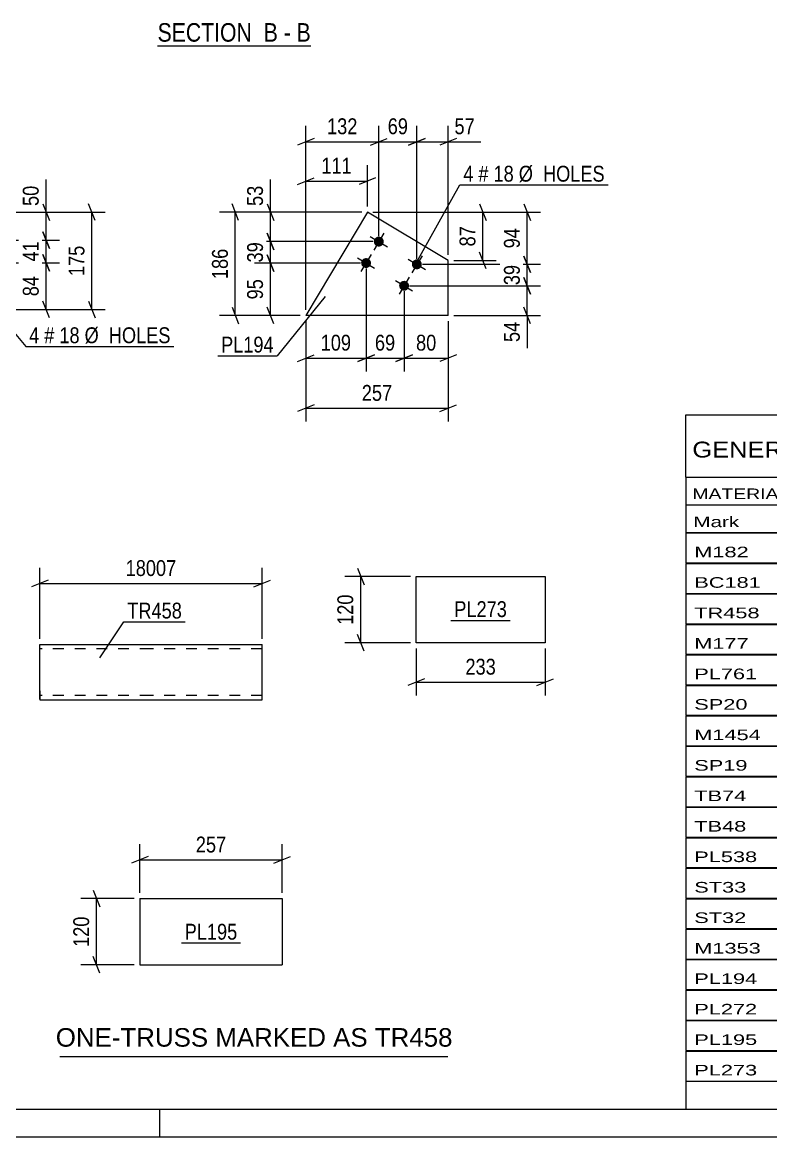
# Model space of a CAD drawing. Header units: millimetres. Extents: x 0 to 841, y 0 to 594.
# Drawn here: x 396.2 to 531.3, y 0 to 201.1 of the extents above; entities that cross this region are included whole.
import ezdxf

# ---------------------------------------------------------------- set-up
doc = ezdxf.new("R2010")
doc.units = ezdxf.units.MM
doc.linetypes.add('DXK_LINE_DOT2', pattern=[3.9198, 1.9599, -1.9599])
doc.styles.add('Arial', font='arial.ttf', dxfattribs={"height": 0.2})
doc.styles.add('Arial Narrow', font='ARIALN.TTF', dxfattribs={"height": 0.2})

# ---------------------------------------------------------------- blocks, each defined once
blk = doc.blocks.new('Unknown-318892383-1113')
at = {"color": 5, "linetype": 'Continuous'}
for p, q in [((5, 5), (836, 5)), ((421, 0), (421, 5)), ((0, 0), (841, 0))]:
    blk.add_line(p, q, dxfattribs=at)
blk = doc.blocks.new('Unknown-318892383-17 - 3679')
at = {"color": 6, "linetype": 'Continuous'}
blk.add_line((420.62, 196.85), (448.27, 196.85), dxfattribs=at)
at = {"color": 0, "linetype": 'Continuous'}
for points in [[(438.73, 197.6), (438.73, 201.1), (420.62, 201.1), (420.62, 197.6)], [(442.34, 197.6), (442.34, 201.1), (439.78, 201.1), (439.78, 197.6)], [(444.66, 197.6), (444.66, 201.1), (443.39, 201.1), (443.39, 197.6)], [(448.27, 197.6), (448.27, 201.1), (445.71, 201.1), (445.71, 197.6)]]:
    blk.add_wipeout(points, dxfattribs=at)
at = {"color": 7, "linetype": 'Continuous', "style": 'Arial Narrow'}
for s, p in [('SECTION ', (420.62, 197.6)), ('B', (439.78, 197.6)), ('B', (445.71, 197.6)), ('-', (443.39, 197.6))]:
    blk.add_text(s, height=3.34, dxfattribs=at).set_placement(p)
blk = doc.blocks.new('Part-318892383-2110 - 2094')
at = {"color": 2, "linetype": 'Continuous'}
for p, q in [((399.37, 80.43), (399.37, 88.83)), ((399.37, 88.83), (419.37, 88.83)), ((419.47, 88.83), (439.47, 88.83)), ((439.47, 78.83), (439.47, 88.83)), ((399.37, 80.43), (399.37, 78.83)), ((399.37, 78.83), (419.37, 78.83)), ((419.47, 78.83), (439.47, 78.83))]:
    blk.add_line(p, q, dxfattribs=at)
at = {"color": 7, "linetype": 'DXK_LINE_DOT2'}
for p, q in [((419.37, 88.03), (399.37, 88.03)), ((439.47, 88.03), (419.47, 88.03)), ((399.37, 78.95), (399.37, 80.43)), ((399.37, 79.63), (399.37, 79.69)), ((419.37, 79.63), (399.37, 79.63)), ((439.47, 79.63), (419.47, 79.63)), ((439.47, 79.63), (439.47, 79.69))]:
    blk.add_line(p, q, dxfattribs=at)
blk = doc.blocks.new('Part-318892383-9263 - 9262')
at = {"color": 2, "linetype": 'Continuous'}
for p, q in [((417.4, 43), (417.4, 31)), ((417.4, 43), (443.12, 43)), ((443.12, 43), (443.12, 31)), ((417.4, 31), (443.12, 31))]:
    blk.add_line(p, q, dxfattribs=at)
blk = doc.blocks.new('Part-318892383-9301 - 9300')
at = {"color": 2, "linetype": 'Continuous'}
for p, q in [((467.28, 89.1), (467.28, 101.1)), ((467.28, 101.1), (490.59, 101.1)), ((490.59, 101.1), (490.59, 89.1)), ((490.59, 89.1), (467.28, 89.1))]:
    blk.add_line(p, q, dxfattribs=at)
blk = doc.blocks.new('Part-318892383-9339 - 9338')
at = {"color": 2, "linetype": 'Continuous'}
for p, q in [((458.48, 166.83), (447.36, 148.18)), ((473.08, 158.12), (458.48, 166.83)), ((473.08, 148.18), (473.08, 158.12)), ((473.08, 148.18), (447.36, 148.18))]:
    blk.add_line(p, q, dxfattribs=at)
blk = doc.blocks.new('Bolt-318892383-9340 - 9338')
at = {"linetype": 'Continuous'}
for points in [[(461.33, 161.06, -1), (459.78, 161.98, -1)], [(459.02, 157.19, -1), (457.48, 158.11, -1)], [(468.2, 156.96, -1), (466.65, 157.88, -1)], [(465.89, 153.09, -1), (464.35, 154.02, -1)]]:
    blk.add_hatch(color=1, dxfattribs=at).paths.add_polyline_path(points)
at = {"color": 1, "linetype": 'Continuous'}
for p, q in [((461.48, 163.06), (459.63, 159.97)), ((459.01, 162.44), (462.1, 160.6)), ((459.17, 159.2), (457.33, 156.11)), ((468.35, 158.96), (466.5, 155.87)), ((456.7, 158.58), (459.79, 156.73)), ((465.88, 158.34), (468.97, 156.5)), ((466.04, 155.1), (464.2, 152.01)), ((463.57, 154.48), (466.66, 152.63))]:
    blk.add_line(p, q, dxfattribs=at)
blk = doc.blocks.new('StraightDimension-318892383-2116 - 2094')
at = {"color": 7, "linetype": 'Continuous'}
for p, q in [((399.37, 89.83), (399.37, 102.68)), ((439.47, 89.83), (439.47, 102.68)), ((400.87, 100.43), (397.87, 99.23)), ((399.37, 99.83), (439.47, 99.83)), ((437.97, 99.23), (440.97, 100.43))]:
    blk.add_line(p, q, dxfattribs=at)
at = {"color": 0}
blk.add_wipeout([(424.59, 100.58), (424.59, 104.78), (414.25, 104.78), (414.25, 100.58)], dxfattribs=at)
at = {"color": 3, "style": 'Arial Narrow'}
blk.add_text('18007', height=2.863, dxfattribs=at).set_placement((414.85, 101.18))
blk = doc.blocks.new('StraightDimension-318892383-9265 - 9262')
at = {"color": 7, "linetype": 'Continuous'}
for p, q in [((409.01, 44.5), (410.21, 41.5)), ((416.4, 43), (406.76, 43)), ((409.61, 31), (409.61, 43)), ((410.21, 29.5), (409.01, 32.5)), ((416.4, 31), (406.76, 31))]:
    blk.add_line(p, q, dxfattribs=at)
at = {"color": 0}
blk.add_wipeout([(408.86, 40.34), (404.66, 40.34), (404.66, 33.65), (408.86, 33.65)], dxfattribs=at)
at = {"color": 3, "style": 'Arial Narrow'}
blk.add_text('120', height=2.863, rotation=90.0002, dxfattribs=at).set_placement((408.26, 34.25))
blk = doc.blocks.new('StraightDimension-318892383-9269 - 9262')
at = {"color": 7, "linetype": 'Continuous'}
for p, q in [((417.4, 44), (417.4, 52.79)), ((443.12, 44), (443.12, 52.79)), ((418.9, 50.54), (415.9, 49.34)), ((441.62, 49.34), (444.62, 50.54)), ((417.4, 49.94), (443.12, 49.94))]:
    blk.add_line(p, q, dxfattribs=at)
at = {"color": 0}
blk.add_wipeout([(433.6, 50.69), (433.6, 54.89), (426.92, 54.89), (426.92, 50.69)], dxfattribs=at)
at = {"color": 3, "style": 'Arial Narrow'}
blk.add_text('257', height=2.863, dxfattribs=at).set_placement((427.52, 51.29))
blk = doc.blocks.new('StraightDimension-318892383-9303 - 9300')
at = {"color": 7, "linetype": 'Continuous'}
for p, q in [((456.68, 102.6), (457.88, 99.6)), ((466.28, 101.1), (454.43, 101.1)), ((457.28, 89.1), (457.28, 101.1)), ((457.88, 87.6), (456.68, 90.6)), ((466.28, 89.1), (454.43, 89.1))]:
    blk.add_line(p, q, dxfattribs=at)
at = {"color": 0}
blk.add_wipeout([(456.53, 98.44), (452.33, 98.44), (452.33, 91.76), (456.53, 91.76)], dxfattribs=at)
at = {"color": 3, "style": 'Arial Narrow'}
blk.add_text('120', height=2.863, rotation=90.0002, dxfattribs=at).set_placement((455.93, 92.36))
blk = doc.blocks.new('StraightDimension-318892383-9307 - 9300')
at = {"color": 7, "linetype": 'Continuous'}
for p, q in [((467.28, 88.1), (467.28, 79.63)), ((490.59, 88.1), (490.59, 79.63)), ((468.78, 82.63), (465.78, 81.43)), ((489.09, 81.43), (492.09, 82.63)), ((467.28, 82.03), (490.59, 82.03))]:
    blk.add_line(p, q, dxfattribs=at)
at = {"color": 0}
blk.add_wipeout([(482.28, 82.78), (482.28, 86.98), (475.59, 86.98), (475.59, 82.78)], dxfattribs=at)
at = {"color": 3, "style": 'Arial Narrow'}
blk.add_text('233', height=2.863, dxfattribs=at).set_placement((476.19, 83.38))
blk = doc.blocks.new('StraightDimension-318892383-15330 - 9338')
at = {"color": 7, "linetype": 'Continuous'}
for p, q in [((458.25, 156.65), (458.25, 138.1)), ((447.36, 147.18), (447.36, 138.1)), ((445.86, 139.9), (448.86, 141.1)), ((459.75, 141.1), (456.75, 139.9)), ((447.36, 140.5), (458.25, 140.5))]:
    blk.add_line(p, q, dxfattribs=at)
at = {"color": 0}
blk.add_wipeout([(456.15, 141.25), (456.15, 145.45), (449.46, 145.45), (449.46, 141.25)], dxfattribs=at)
at = {"color": 3, "style": 'Arial Narrow'}
blk.add_text('109', height=2.863, dxfattribs=at).set_placement((450.06, 141.85))
blk = doc.blocks.new('StraightDimension-318892383-15329 - 9338')
at = {"color": 7, "linetype": 'Continuous'}
for p, q in [((458.25, 156.65), (458.25, 138.1)), ((465.12, 152.55), (465.12, 138.1)), ((456.75, 139.9), (459.75, 141.1)), ((466.62, 141.1), (463.62, 139.9)), ((458.25, 140.5), (465.12, 140.5))]:
    blk.add_line(p, q, dxfattribs=at)
at = {"color": 0}
blk.add_wipeout([(464.11, 141.25), (464.11, 145.45), (459.25, 145.45), (459.25, 141.25)], dxfattribs=at)
at = {"color": 3, "style": 'Arial Narrow'}
blk.add_text('69', height=2.863, dxfattribs=at).set_placement((459.85, 141.85))
blk = doc.blocks.new('StraightDimension-318892383-9348 - 9338')
at = {"color": 7, "linetype": 'Continuous'}
for p, q in [((447.36, 147.18), (447.36, 129.04)), ((473.08, 147.18), (473.08, 129.04)), ((448.86, 132.04), (445.86, 130.84)), ((447.36, 131.44), (473.08, 131.44)), ((471.58, 130.84), (474.58, 132.04))]:
    blk.add_line(p, q, dxfattribs=at)
at = {"color": 0}
blk.add_wipeout([(463.56, 132.19), (463.56, 136.39), (456.88, 136.39), (456.88, 132.19)], dxfattribs=at)
at = {"color": 3, "style": 'Arial Narrow'}
blk.add_text('257', height=2.863, dxfattribs=at).set_placement((457.48, 132.79))
blk = doc.blocks.new('StraightDimension-318892383-9358 - 9338')
at = {"color": 7, "linetype": 'Continuous'}
for p, q in [((435.25, 165.33), (434.05, 168.33)), ((457.48, 166.83), (431.8, 166.83)), ((434.65, 148.18), (434.65, 166.83)), ((434.05, 149.68), (435.25, 146.68)), ((446.36, 148.18), (431.8, 148.18))]:
    blk.add_line(p, q, dxfattribs=at)
at = {"color": 0}
blk.add_wipeout([(433.9, 160.85), (429.7, 160.85), (429.7, 154.16), (433.9, 154.16)], dxfattribs=at)
at = {"color": 3, "style": 'Arial Narrow'}
blk.add_text('186', height=2.863, rotation=90.0002, dxfattribs=at).set_placement((433.3, 154.76))
blk = doc.blocks.new('StraightDimension-318892383-9342 - 9338')
at = {"color": 7, "linetype": 'Continuous'}
for p, q in [((447.36, 149.18), (447.36, 175.3)), ((458.48, 167.83), (458.48, 175.3)), ((445.86, 171.85), (448.86, 173.05)), ((459.98, 173.05), (456.98, 171.85)), ((447.36, 172.45), (458.48, 172.45))]:
    blk.add_line(p, q, dxfattribs=at)
at = {"color": 0}
blk.add_wipeout([(456.26, 173.2), (456.26, 177.4), (449.58, 177.4), (449.58, 173.2)], dxfattribs=at)
at = {"color": 3, "style": 'Arial Narrow'}
blk.add_text('111', height=2.863, dxfattribs=at).set_placement((450.18, 173.8))
blk = doc.blocks.new('StraightDimension-318892383-9352 - 9338')
at = {"color": 7, "linetype": 'Continuous'}
for p, q in [((478.73, 168.33), (479.93, 165.33)), ((459.48, 166.83), (481.73, 166.83)), ((479.33, 158.12), (479.33, 166.83)), ((479.93, 156.62), (478.73, 159.62)), ((474.08, 158.12), (481.73, 158.12))]:
    blk.add_line(p, q, dxfattribs=at)
at = {"color": 0}
blk.add_wipeout([(478.58, 164.9), (474.38, 164.9), (474.38, 160.05), (478.58, 160.05)], dxfattribs=at)
at = {"color": 3, "style": 'Arial Narrow'}
blk.add_text('87', height=2.863, rotation=90.0002, dxfattribs=at).set_placement((477.98, 160.65))
blk = doc.blocks.new('StraightDimension-318892383-9362 - 9338')
at = {"color": 7, "linetype": 'Continuous'}
for p, q in [((467.42, 158.42), (467.42, 182.4)), ((473.08, 159.12), (473.08, 182.4)), ((465.92, 178.95), (468.92, 180.15)), ((467.42, 179.55), (473.08, 179.55)), ((474.58, 180.15), (471.58, 178.95))]:
    blk.add_line(p, q, dxfattribs=at)
at = {"color": 0}
blk.add_wipeout([(478.46, 180.3), (478.46, 184.5), (473.61, 184.5), (473.61, 180.3)], dxfattribs=at)
at = {"color": 7, "linetype": 'Continuous'}
blk.add_line((473.08, 179.55), (478.99, 179.55), dxfattribs=at)
blk.add_line((473.08, 179.55), (478.99, 179.55), dxfattribs=at)
at = {"color": 3, "style": 'Arial Narrow'}
blk.add_text('57', height=2.863, dxfattribs=at).set_placement((474.21, 180.9))
blk = doc.blocks.new('StraightDimension-318892383-9363 - 9338')
at = {"color": 7, "linetype": 'Continuous'}
for p, q in [((460.55, 162.52), (460.55, 182.4)), ((467.42, 158.42), (467.42, 182.4)), ((459.05, 178.95), (462.05, 180.15)), ((460.55, 179.55), (467.42, 179.55)), ((468.92, 180.15), (465.92, 178.95))]:
    blk.add_line(p, q, dxfattribs=at)
at = {"color": 0}
blk.add_wipeout([(466.42, 180.3), (466.42, 184.5), (461.56, 184.5), (461.56, 180.3)], dxfattribs=at)
at = {"color": 3, "style": 'Arial Narrow'}
blk.add_text('69', height=2.863, dxfattribs=at).set_placement((462.16, 180.9))
blk = doc.blocks.new('StraightDimension-318892383-9364 - 9338')
at = {"color": 7, "linetype": 'Continuous'}
for p, q in [((447.36, 149.18), (447.36, 182.4)), ((460.55, 162.52), (460.55, 182.4)), ((448.86, 180.15), (445.86, 178.95)), ((447.36, 179.55), (460.55, 179.55)), ((459.05, 178.95), (462.05, 180.15))]:
    blk.add_line(p, q, dxfattribs=at)
at = {"color": 0}
blk.add_wipeout([(457.3, 180.3), (457.3, 184.5), (450.61, 184.5), (450.61, 180.3)], dxfattribs=at)
at = {"color": 3, "style": 'Arial Narrow'}
blk.add_text('132', height=2.863, dxfattribs=at).set_placement((451.21, 180.9))
blk = doc.blocks.new('StraightDimension-318892383-9382 - 9338')
at = {"color": 7, "linetype": 'Continuous'}
for p, q in [((440.39, 168.33), (441.59, 165.33)), ((457.48, 166.83), (438.14, 166.83)), ((440.99, 161.52), (440.99, 166.83)), ((441.59, 160.02), (440.39, 163.02)), ((459.55, 161.52), (438.14, 161.52))]:
    blk.add_line(p, q, dxfattribs=at)
at = {"color": 0}
blk.add_wipeout([(440.24, 172.21), (436.04, 172.21), (436.04, 167.35), (440.24, 167.35)], dxfattribs=at)
at = {"color": 7, "linetype": 'Continuous'}
blk.add_line((440.99, 166.83), (440.99, 172.74), dxfattribs=at)
blk.add_line((440.99, 166.83), (440.99, 172.74), dxfattribs=at)
at = {"color": 3, "style": 'Arial Narrow'}
blk.add_text('53', height=2.863, rotation=90.0002, dxfattribs=at).set_placement((439.64, 167.95))
blk = doc.blocks.new('StraightDimension-318892383-9383 - 9338')
at = {"color": 7, "linetype": 'Continuous'}
for p, q in [((440.39, 163.02), (441.59, 160.02)), ((459.55, 161.52), (438.14, 161.52)), ((440.99, 157.65), (440.99, 161.52)), ((441.59, 156.15), (440.39, 159.15)), ((457.25, 157.65), (438.14, 157.65))]:
    blk.add_line(p, q, dxfattribs=at)
at = {"color": 0}
blk.add_wipeout([(440.24, 162.01), (436.04, 162.01), (436.04, 157.16), (440.24, 157.16)], dxfattribs=at)
at = {"color": 3, "style": 'Arial Narrow'}
blk.add_text('39', height=2.863, rotation=90.0002, dxfattribs=at).set_placement((439.64, 157.76))
blk = doc.blocks.new('StraightDimension-318892383-9384 - 9338')
at = {"color": 7, "linetype": 'Continuous'}
for p, q in [((440.39, 159.15), (441.59, 156.15)), ((457.25, 157.65), (438.14, 157.65)), ((440.99, 148.18), (440.99, 157.65)), ((441.59, 146.68), (440.39, 149.68)), ((446.36, 148.18), (438.14, 148.18))]:
    blk.add_line(p, q, dxfattribs=at)
at = {"color": 0}
blk.add_wipeout([(440.24, 155.35), (436.04, 155.35), (436.04, 150.49), (440.24, 150.49)], dxfattribs=at)
at = {"color": 3, "style": 'Arial Narrow'}
blk.add_text('95', height=2.863, rotation=90.0002, dxfattribs=at).set_placement((439.64, 151.09))
blk = doc.blocks.new('StraightDimension-318892383-15298 - 9338')
at = {"color": 7, "linetype": 'Continuous'}
for p, q in [((486.75, 168.33), (487.95, 165.33)), ((459.48, 166.83), (489.75, 166.83)), ((487.35, 157.42), (487.35, 166.83)), ((487.95, 155.92), (486.75, 158.92)), ((468.42, 157.42), (489.75, 157.42))]:
    blk.add_line(p, q, dxfattribs=at)
at = {"color": 0}
blk.add_wipeout([(486.6, 164.55), (482.4, 164.55), (482.4, 159.7), (486.6, 159.7)], dxfattribs=at)
at = {"color": 3, "style": 'Arial Narrow'}
blk.add_text('94', height=2.863, rotation=90.0002, dxfattribs=at).set_placement((486, 160.3))
blk = doc.blocks.new('StraightDimension-318892383-15299 - 9338')
at = {"color": 7, "linetype": 'Continuous'}
for p, q in [((486.75, 158.92), (487.95, 155.92)), ((468.42, 157.42), (489.75, 157.42)), ((487.35, 153.55), (487.35, 157.42)), ((487.95, 152.05), (486.75, 155.05)), ((466.12, 153.55), (489.75, 153.55))]:
    blk.add_line(p, q, dxfattribs=at)
at = {"color": 0}
blk.add_wipeout([(486.6, 157.91), (482.4, 157.91), (482.4, 153.06), (486.6, 153.06)], dxfattribs=at)
at = {"color": 3, "style": 'Arial Narrow'}
blk.add_text('39', height=2.863, rotation=90.0002, dxfattribs=at).set_placement((486, 153.66))
blk = doc.blocks.new('StraightDimension-318892383-15300 - 9338')
at = {"color": 7, "linetype": 'Continuous'}
for p, q in [((486.75, 155.05), (487.95, 152.05)), ((466.12, 153.55), (489.75, 153.55)), ((487.35, 148.18), (487.35, 153.55)), ((487.95, 146.68), (486.75, 149.68)), ((474.08, 148.18), (489.75, 148.18))]:
    blk.add_line(p, q, dxfattribs=at)
at = {"color": 0}
blk.add_wipeout([(486.6, 147.66), (482.4, 147.66), (482.4, 142.8), (486.6, 142.8)], dxfattribs=at)
at = {"color": 7, "linetype": 'Continuous'}
blk.add_line((487.35, 148.18), (487.35, 142.28), dxfattribs=at)
blk.add_line((487.35, 148.18), (487.35, 142.28), dxfattribs=at)
at = {"color": 3, "style": 'Arial Narrow'}
blk.add_text('54', height=2.863, rotation=90.0002, dxfattribs=at).set_placement((486, 143.4))
blk = doc.blocks.new('StraightDimension-318892383-15328 - 9338')
at = {"color": 7, "linetype": 'Continuous'}
for p, q in [((465.12, 152.55), (465.12, 138.1)), ((473.08, 147.18), (473.08, 138.1)), ((463.62, 139.9), (466.62, 141.1)), ((474.58, 141.1), (471.58, 139.9)), ((465.12, 140.5), (473.08, 140.5))]:
    blk.add_line(p, q, dxfattribs=at)
at = {"color": 0}
blk.add_wipeout([(471.53, 141.25), (471.53, 145.45), (466.67, 145.45), (466.67, 141.25)], dxfattribs=at)
at = {"color": 3, "style": 'Arial Narrow'}
blk.add_text('80', height=2.863, dxfattribs=at).set_placement((467.27, 141.85))
blk = doc.blocks.new('StraightDimension-318892383-15141 - 9541')
at = {"color": 7, "linetype": 'Continuous'}
for p, q in [((399.9, 159.19), (401.1, 156.19)), ((385.37, 157.69), (402.9, 157.69)), ((400.5, 149.29), (400.5, 157.69)), ((394.02, 149.29), (402.9, 149.29)), ((401.1, 147.79), (399.9, 150.79))]:
    blk.add_line(p, q, dxfattribs=at)
at = {"color": 0}
blk.add_wipeout([(399.75, 155.92), (395.55, 155.92), (395.55, 151.06), (399.75, 151.06)], dxfattribs=at)
at = {"color": 3, "style": 'Arial Narrow'}
blk.add_text('84', height=2.863, rotation=90.0002, dxfattribs=at).set_placement((399.15, 151.66))
blk = doc.blocks.new('StraightDimension-318892383-9561 - 9541')
at = {"color": 7, "linetype": 'Continuous'}
for p, q in [((409.36, 165.33), (408.16, 168.33)), ((386.24, 166.83), (411.16, 166.83)), ((408.76, 149.29), (408.76, 166.83)), ((394.02, 149.29), (411.16, 149.29)), ((408.16, 150.79), (409.36, 147.79))]:
    blk.add_line(p, q, dxfattribs=at)
at = {"color": 0}
blk.add_wipeout([(408.01, 161.4), (403.81, 161.4), (403.81, 154.71), (408.01, 154.71)], dxfattribs=at)
at = {"color": 3, "style": 'Arial Narrow'}
blk.add_text('175', height=2.863, rotation=90.0002, dxfattribs=at).set_placement((407.41, 155.31))
blk = doc.blocks.new('StraightDimension-318892383-15139 - 9541')
at = {"color": 7, "linetype": 'Continuous'}
for p, q in [((399.9, 168.33), (401.1, 165.33)), ((386.24, 166.83), (402.9, 166.83)), ((400.5, 161.8), (400.5, 166.83)), ((401.1, 160.3), (399.9, 163.3)), ((383.55, 161.8), (402.9, 161.8))]:
    blk.add_line(p, q, dxfattribs=at)
at = {"color": 0}
blk.add_wipeout([(399.75, 172.21), (395.55, 172.21), (395.55, 167.35), (399.75, 167.35)], dxfattribs=at)
at = {"color": 7, "linetype": 'Continuous'}
blk.add_line((400.5, 166.83), (400.5, 172.73), dxfattribs=at)
blk.add_line((400.5, 166.83), (400.5, 172.73), dxfattribs=at)
at = {"color": 3, "style": 'Arial Narrow'}
blk.add_text('50', height=2.863, rotation=90.0002, dxfattribs=at).set_placement((399.15, 167.95))
blk = doc.blocks.new('StraightDimension-318892383-15140 - 9541')
at = {"color": 7, "linetype": 'Continuous'}
for p, q in [((399.9, 163.3), (401.1, 160.3)), ((383.55, 161.8), (402.9, 161.8)), ((400.5, 157.69), (400.5, 161.8)), ((401.1, 156.19), (399.9, 159.19)), ((385.37, 157.69), (402.9, 157.69))]:
    blk.add_line(p, q, dxfattribs=at)
at = {"color": 0}
blk.add_wipeout([(399.75, 162.17), (395.55, 162.17), (395.55, 157.32), (399.75, 157.32)], dxfattribs=at)
at = {"color": 3, "style": 'Arial Narrow'}
blk.add_text('41', height=2.863, rotation=90.0002, dxfattribs=at).set_placement((399.15, 157.92))
blk = doc.blocks.new('Unknown-318892383-15521')
at = {"color": 7, "linetype": 'Continuous'}
blk.add_line((403, 14.5), (473, 14.5), dxfattribs=at)
at = {"color": 7, "style": 'Arial'}
blk.add_text('ONE-TRUSS MARKED AS TR458', height=3.3428, dxfattribs=at).set_placement((402.24, 16.25))
blk = doc.blocks.new('Unknown-318892383-15520')
at = {"color": 7, "linetype": 'Continuous'}
for p, q in [((516, 130.25), (676, 130.25)), ((516, 119), (516, 130.25)), ((676, 130.25), (676, 119)), ((516, 119), (676, 119)), ((516, 119), (516, 114)), ((676, 119), (676, 114)), ((516, 114), (676, 114)), ((516, 114), (516, 109)), ((540, 114), (540, 109)), ((575.5, 114), (575.5, 109)), ((601.5, 114), (601.5, 109)), ((614.5, 114), (614.5, 109)), ((632, 114), (632, 109)), ((654, 114), (654, 109)), ((676, 114), (676, 109)), ((516, 109), (676, 109)), ((516, 108.95), (516, 103.55)), ((516, 108.95), (676, 108.95)), ((540, 109), (540, 103.5)), ((575.5, 109), (575.5, 103.5)), ((601.5, 109), (601.5, 103.5)), ((614.5, 109), (614.5, 103.5)), ((632, 109), (632, 103.5)), ((654, 109), (654, 103.5)), ((676, 108.95), (676, 103.55)), ((516, 103.55), (676, 103.55)), ((516, 103.45), (516, 98.05)), ((516, 103.45), (676, 103.45)), ((540, 103.5), (540, 98)), ((575.5, 103.5), (575.5, 98)), ((601.5, 103.5), (601.5, 98)), ((614.5, 103.5), (614.5, 98)), ((632, 103.5), (632, 98)), ((654, 103.5), (654, 98)), ((676, 103.45), (676, 98.05)), ((516, 98.05), (676, 98.05)), ((516, 97.95), (516, 92.55)), ((516, 97.95), (676, 97.95)), ((540, 98), (540, 92.5)), ((575.5, 98), (575.5, 92.5)), ((601.5, 98), (601.5, 92.5)), ((614.5, 98), (614.5, 92.5)), ((632, 98), (632, 92.5)), ((654, 98), (654, 92.5)), ((676, 97.95), (676, 92.55)), ((516, 92.55), (676, 92.55)), ((516, 92.45), (516, 87.05)), ((516, 92.45), (676, 92.45)), ((540, 92.5), (540, 87)), ((575.5, 92.5), (575.5, 87)), ((601.5, 92.5), (601.5, 87)), ((614.5, 92.5), (614.5, 87)), ((632, 92.5), (632, 87)), ((654, 92.5), (654, 87)), ((676, 92.45), (676, 87.05)), ((516, 87.05), (676, 87.05)), ((516, 86.95), (516, 81.55)), ((516, 86.95), (676, 86.95)), ((540, 87), (540, 81.5)), ((575.5, 87), (575.5, 81.5)), ((601.5, 87), (601.5, 81.5)), ((614.5, 87), (614.5, 81.5)), ((632, 87), (632, 81.5)), ((654, 87), (654, 81.5)), ((676, 86.95), (676, 81.55)), ((516, 81.55), (676, 81.55)), ((516, 81.45), (516, 76.05)), ((516, 81.45), (676, 81.45)), ((540, 81.5), (540, 76)), ((575.5, 81.5), (575.5, 76)), ((601.5, 81.5), (601.5, 76)), ((614.5, 81.5), (614.5, 76)), ((632, 81.5), (632, 76)), ((654, 81.5), (654, 76)), ((676, 81.45), (676, 76.05)), ((516, 76.05), (676, 76.05)), ((516, 75.95), (516, 70.55)), ((516, 75.95), (676, 75.95)), ((540, 76), (540, 70.5)), ((575.5, 76), (575.5, 70.5)), ((601.5, 76), (601.5, 70.5)), ((614.5, 76), (614.5, 70.5)), ((632, 76), (632, 70.5)), ((654, 76), (654, 70.5)), ((676, 75.95), (676, 70.55)), ((516, 70.55), (676, 70.55)), ((516, 70.45), (516, 65.05)), ((516, 70.45), (676, 70.45)), ((540, 70.5), (540, 65)), ((575.5, 70.5), (575.5, 65)), ((601.5, 70.5), (601.5, 65)), ((614.5, 70.5), (614.5, 65)), ((632, 70.5), (632, 65)), ((654, 70.5), (654, 65)), ((676, 70.45), (676, 65.05)), ((516, 65.05), (676, 65.05)), ((516, 64.95), (516, 59.55)), ((516, 64.95), (676, 64.95)), ((540, 65), (540, 59.5)), ((575.5, 65), (575.5, 59.5)), ((601.5, 65), (601.5, 59.5)), ((614.5, 65), (614.5, 59.5)), ((632, 65), (632, 59.5)), ((654, 65), (654, 59.5)), ((676, 64.95), (676, 59.55)), ((516, 59.55), (676, 59.55)), ((516, 59.45), (516, 54.05)), ((516, 59.45), (676, 59.45)), ((540, 59.5), (540, 54)), ((575.5, 59.5), (575.5, 54)), ((601.5, 59.5), (601.5, 54)), ((614.5, 59.5), (614.5, 54)), ((632, 59.5), (632, 54)), ((654, 59.5), (654, 54)), ((676, 59.45), (676, 54.05)), ((516, 54.05), (676, 54.05)), ((516, 53.95), (516, 48.55)), ((516, 53.95), (676, 53.95)), ((540, 54), (540, 48.5)), ((575.5, 54), (575.5, 48.5)), ((601.5, 54), (601.5, 48.5)), ((614.5, 54), (614.5, 48.5)), ((632, 54), (632, 48.5)), ((654, 54), (654, 48.5)), ((676, 53.95), (676, 48.55)), ((516, 48.55), (676, 48.55)), ((516, 48.45), (516, 43.05)), ((516, 48.45), (676, 48.45)), ((540, 48.5), (540, 43)), ((575.5, 48.5), (575.5, 43)), ((601.5, 48.5), (601.5, 43)), ((614.5, 48.5), (614.5, 43)), ((632, 48.5), (632, 43)), ((654, 48.5), (654, 43)), ((676, 48.45), (676, 43.05)), ((516, 43.05), (676, 43.05)), ((516, 42.95), (516, 37.55)), ((516, 42.95), (676, 42.95)), ((540, 43), (540, 37.5)), ((575.5, 43), (575.5, 37.5)), ((601.5, 43), (601.5, 37.5)), ((614.5, 43), (614.5, 37.5)), ((632, 43), (632, 37.5)), ((654, 43), (654, 37.5)), ((676, 42.95), (676, 37.55)), ((516, 37.55), (676, 37.55)), ((516, 37.45), (516, 32.05)), ((516, 37.45), (676, 37.45)), ((540, 37.5), (540, 32)), ((575.5, 37.5), (575.5, 32)), ((601.5, 37.5), (601.5, 32)), ((614.5, 37.5), (614.5, 32)), ((632, 37.5), (632, 32)), ((654, 37.5), (654, 32)), ((676, 37.45), (676, 32.05)), ((516, 32.05), (676, 32.05)), ((516, 31.95), (516, 26.55)), ((516, 31.95), (676, 31.95)), ((540, 32), (540, 26.5)), ((575.5, 32), (575.5, 26.5)), ((601.5, 32), (601.5, 26.5)), ((614.5, 32), (614.5, 26.5)), ((632, 32), (632, 26.5)), ((654, 32), (654, 26.5)), ((676, 31.95), (676, 26.55)), ((516, 26.55), (676, 26.55)), ((516, 26.45), (516, 21.05)), ((516, 26.45), (676, 26.45)), ((540, 26.5), (540, 21)), ((575.5, 26.5), (575.5, 21)), ((601.5, 26.5), (601.5, 21)), ((614.5, 26.5), (614.5, 21)), ((632, 26.5), (632, 21)), ((654, 26.5), (654, 21)), ((676, 26.45), (676, 21.05)), ((516, 21.05), (676, 21.05)), ((516, 20.95), (516, 15.55)), ((516, 20.95), (676, 20.95)), ((540, 21), (540, 15.5)), ((575.5, 21), (575.5, 15.5)), ((601.5, 21), (601.5, 15.5)), ((614.5, 21), (614.5, 15.5)), ((632, 21), (632, 15.5)), ((654, 21), (654, 15.5)), ((676, 20.95), (676, 15.55)), ((516, 15.55), (676, 15.55)), ((516, 15.45), (516, 10.05)), ((516, 15.45), (676, 15.45)), ((540, 15.5), (540, 10)), ((575.5, 15.5), (575.5, 10)), ((601.5, 15.5), (601.5, 10)), ((614.5, 15.5), (614.5, 10)), ((632, 15.5), (632, 10)), ((654, 15.5), (654, 10)), ((676, 15.45), (676, 10.05)), ((516, 10.05), (676, 10.05)), ((516, 10), (676, 10)), ((516, 10), (516, 5)), ((632, 10), (632, 5)), ((654, 10), (654, 5)), ((676, 10), (676, 5)), ((516, 5), (676, 5))]:
    blk.add_line(p, q, dxfattribs=at)
at = {"color": 7, "style": 'Arial Narrow'}
for s, height, width, p in [('GENERAL NOTES & WELD DETAILS :', 2.8633, 1.4, (517.15, 122.56)), ('REFER TYP DRAWING TYP-01', 1.9089, 1.6, (600.7, 122.66)), ("MATERIAL LIST FOR ASSEMBLY MK'D", 1.9089, 1.6, (517.15, 115.06)), ('TR458', 1.909, 1.794707, (609.9, 114.97)), ('1', 1.91, 1.794707, (638.08, 115.06)), ('No. Required', 1.9089, 1.6, (647.41, 115.06)), ('Mark', 1.909, 1.7, (517.34, 110)), ('Profile', 1.909, 1.7, (550.41, 110)), ('Material', 1.909, 1.7, (580.54, 110.06)), ('No.', 1.909, 1.7, (605.5, 110.06)), ('Length', 1.909, 1.7, (616, 110.06)), ('Area', 1.909, 1.7, (638.5, 110.06)), ('Weight', 1.909, 1.7, (658, 110.06))]:
    blk.add_text(s, height=height, dxfattribs=dict(at, width=width)).set_placement(p)
at = {"color": 7, "linetype": 'Continuous', "style": 'Arial Narrow'}
for s, height, width, p in [('M182', 1.909, 1.794707, (517.5, 104.56)), ('SHS100*6', 1.909, 1.794707, (542, 104.56)), ('E350', 1.909, 1.794707, (581.74, 104.56)), ('8', 1.91, 1.794707, (605.86, 104.56)), ('3261', 1.909, 1.794707, (618.58, 104.56)), ('1.3', 1.909, 1.794707, (642.32, 104.56)), ('456.9', 1.909, 1.794707, (658.96, 104.56)), ('BC181', 1.909, 1.794707, (517.5, 99.06)), ('SHS132*6', 1.909, 1.794707, (542, 99.06)), ('E350', 1.909, 1.794707, (581.74, 99.06)), ('1', 1.91, 1.794707, (605.86, 99.06)), ('18326', 1.909, 1.794707, (616.4, 99.06)), ('9.7', 1.909, 1.794707, (642.32, 99.06)), ('435.0', 1.909, 1.794707, (658.96, 99.06)), ('TR458', 1.909, 1.794707, (517.5, 93.56)), ('SHS100*8', 1.909, 1.794707, (542, 93.56)), ('E350', 1.909, 1.794707, (581.74, 93.56)), ('1', 1.91, 1.794707, (605.86, 93.56)), ('18007', 1.909, 1.794707, (616.4, 93.56)), ('7.2', 1.909, 1.794707, (642.32, 93.56)), ('416.1', 1.909, 1.794707, (658.96, 93.56)), ('M177', 1.909, 1.794707, (517.5, 88.06)), ('SHS100*6', 1.909, 1.794707, (542, 88.06)), ('E350', 1.909, 1.794707, (581.74, 88.06)), ('7', 1.91, 1.794707, (605.86, 88.06)), ('3167', 1.909, 1.794707, (618.58, 88.06)), ('1.2', 1.909, 1.794707, (642.32, 88.06)), ('383.7', 1.909, 1.794707, (658.96, 88.06)), ('PL761', 1.909, 1.794707, (517.5, 82.56)), ('PL12*300', 1.909, 1.794707, (542, 82.56)), ('E350', 1.909, 1.794707, (581.74, 82.56)), ('18', 1.909, 1.794707, (604.76, 82.56)), ('310', 1.909, 1.794707, (620.77, 82.56)), ('0.2', 1.909, 1.794707, (642.32, 82.56)), ('157.7', 1.909, 1.794707, (658.96, 82.56)), ('SP20', 1.909, 1.794707, (517.5, 77.06)), ('PL20*380', 1.909, 1.794707, (542, 77.06)), ('E350', 1.909, 1.794707, (581.74, 77.06)), ('6', 1.91, 1.794707, (605.86, 77.06)), ('380', 1.909, 1.794707, (620.77, 77.06)), ('0.3', 1.909, 1.794707, (642.32, 77.06)), ('136.0', 1.909, 1.794707, (658.96, 77.06)), ('M1454', 1.909, 1.794707, (517.5, 71.56)), ('RHS100*100*6', 1.9089, 1.794707, (542, 71.56)), ('E350', 1.909, 1.794707, (581.74, 71.56)), ('18', 1.909, 1.794707, (604.76, 71.56)), ('366', 1.909, 1.794707, (620.77, 71.56)), ('0.1', 1.909, 1.794707, (642.32, 71.56)), ('116.7', 1.909, 1.794707, (658.96, 71.56)), ('SP19', 1.909, 1.794707, (517.5, 66.06)), ('PL16*325', 1.909, 1.794707, (542, 66.06)), ('E350', 1.909, 1.794707, (581.74, 66.06)), ('4', 1.91, 1.794707, (605.86, 66.06)), ('325', 1.909, 1.794707, (620.77, 66.06)), ('0.2', 1.909, 1.794707, (642.32, 66.06)), ('53.1', 1.909, 1.794707, (661.14, 66.06)), ('TB74', 1.909, 1.794707, (517.5, 60.56)), ('RHS150*110*6', 1.9089, 1.794707, (542, 60.56)), ('E350', 1.909, 1.794707, (581.74, 60.56)), ('3', 1.91, 1.794707, (605.86, 60.56)), ('200', 1.909, 1.794707, (620.77, 60.56)), ('0.1', 1.909, 1.794707, (642.32, 60.56)), ('14.0', 1.909, 1.794707, (661.14, 60.56)), ('TB48', 1.909, 1.794707, (517.5, 55.06)), ('RHS150*110*6', 1.9089, 1.794707, (542, 55.06)), ('E350', 1.909, 1.794707, (581.74, 55.06)), ('3', 1.91, 1.794707, (605.86, 55.06)), ('180', 1.909, 1.794707, (620.77, 55.06)), ('0.1', 1.909, 1.794707, (642.32, 55.06)), ('12.6', 1.909, 1.794707, (661.14, 55.06)), ('PL538', 1.909, 1.794707, (517.5, 49.56)), ('PL10*150', 1.909, 1.794707, (542, 49.56)), ('E350', 1.909, 1.794707, (581.74, 49.56)), ('6', 1.91, 1.794707, (605.86, 49.56)), ('170', 1.909, 1.794707, (620.77, 49.56)), ('0.1', 1.909, 1.794707, (642.32, 49.56)), ('12.0', 1.909, 1.794707, (661.14, 49.56)), ('ST33', 1.909, 1.794707, (517.5, 44.06)), ('PL8*100', 1.909, 1.794707, (542, 44.06)), ('E350', 1.909, 1.794707, (581.74, 44.06)), ('24', 1.909, 1.794707, (604.76, 44.06)), ('135', 1.909, 1.794707, (620.77, 44.06)), ('0.0', 1.909, 1.794707, (642.32, 44.06)), ('10.0', 1.909, 1.794707, (661.14, 44.06)), ('ST32', 1.909, 1.794707, (517.5, 38.56)), ('PL8*100', 1.909, 1.794707, (542, 38.56)), ('E350', 1.909, 1.794707, (581.74, 38.56)), ('24', 1.909, 1.794707, (604.76, 38.56)), ('121', 1.909, 1.794707, (620.77, 38.56)), ('0.0', 1.909, 1.794707, (642.32, 38.56)), ('8.9', 1.909, 1.794707, (663.33, 38.56)), ('M1353', 1.909, 1.794707, (517.5, 33.06)), ('RHS100*100*6', 1.9089, 1.794707, (542, 33.06)), ('E350', 1.909, 1.794707, (581.74, 33.06)), ('1', 1.91, 1.794707, (605.86, 33.06)), ('366', 1.909, 1.794707, (620.77, 33.06)), ('0.1', 1.909, 1.794707, (642.32, 33.06)), ('6.5', 1.909, 1.794707, (663.33, 33.06)), ('PL194', 1.909, 1.794707, (517.5, 27.56)), ('PL12*186', 1.909, 1.794707, (542, 27.56)), ('E350', 1.909, 1.794707, (581.74, 27.56)), ('1', 1.91, 1.794707, (605.86, 27.56)), ('257', 1.909, 1.794707, (620.77, 27.56)), ('0.1', 1.909, 1.794707, (642.32, 27.56)), ('2.9', 1.909, 1.794707, (663.33, 27.56)), ('PL272', 1.909, 1.794707, (517.5, 22.06)), ('PL12*175', 1.909, 1.794707, (542, 22.06)), ('E350', 1.909, 1.794707, (581.74, 22.06)), ('1', 1.91, 1.794707, (605.86, 22.06)), ('233', 1.909, 1.794707, (620.77, 22.06)), ('0.1', 1.909, 1.794707, (642.32, 22.06)), ('2.7', 1.909, 1.794707, (663.33, 22.06)), ('PL195', 1.909, 1.794707, (517.5, 16.56)), ('PL10*120', 1.909, 1.794707, (542, 16.56)), ('E350', 1.909, 1.794707, (581.74, 16.56)), ('1', 1.91, 1.794707, (605.86, 16.56)), ('257', 1.909, 1.794707, (620.77, 16.56)), ('0.1', 1.909, 1.794707, (642.32, 16.56)), ('2.4', 1.909, 1.794707, (663.33, 16.56)), ('PL273', 1.909, 1.794707, (517.5, 11.06)), ('PL10*120', 1.909, 1.794707, (542, 11.06)), ('E350', 1.909, 1.794707, (581.74, 11.06)), ('1', 1.91, 1.794707, (605.86, 11.06)), ('233', 1.909, 1.794707, (620.77, 11.06)), ('0.1', 1.909, 1.794707, (642.32, 11.06)), ('2.2', 1.909, 1.794707, (663.33, 11.06)), ('Total', 1.909, 1.7, (618.33, 6.5)), ('47.2', 1.909, 1.794707, (639.64, 6.5)), ('2229.6', 1.909, 1.794707, (656.77, 6.5))]:
    blk.add_text(s, height=height, dxfattribs=dict(at, width=width)).set_placement(p)
blk = doc.blocks.new('Mark-318892383-2106 - 2094')
at = {"color": 0}
blk.add_wipeout([(425.01, 93.5), (425.01, 96.5), (415.15, 96.5), (415.15, 93.5)], dxfattribs=at)
blk.add_wipeout([(425.01, 93.5), (425.01, 96.5), (415.15, 96.5), (415.15, 93.5)], dxfattribs=at)
at = {"color": 30, "linetype": 'Continuous'}
for p, q in [((410.2, 86.43), (414.55, 92.9)), ((414.55, 92.9), (425.61, 92.9))]:
    blk.add_line(p, q, dxfattribs=at)
at = {"color": 3, "style": 'Arial Narrow'}
blk.add_text('TR458', height=2.863, dxfattribs=at).set_placement((415.15, 93.5))
blk = doc.blocks.new('Mark-318892383-9272 - 9262')
at = {"color": 0}
blk.add_wipeout([(435.01, 35.56), (435.01, 38.56), (425.51, 38.56), (425.51, 35.56)], dxfattribs=at)
blk.add_wipeout([(435.01, 35.56), (435.01, 38.56), (425.51, 38.56), (425.51, 35.56)], dxfattribs=at)
at = {"color": 30, "linetype": 'Continuous'}
blk.add_line((424.91, 34.96), (435.61, 34.96), dxfattribs=at)
at = {"color": 3, "style": 'Arial Narrow'}
blk.add_text('PL195', height=2.863, dxfattribs=at).set_placement((425.51, 35.56))
blk = doc.blocks.new('Mark-318892383-9310 - 9300')
at = {"color": 0}
blk.add_wipeout([(483.69, 93.77), (483.69, 96.77), (474.18, 96.77), (474.18, 93.77)], dxfattribs=at)
blk.add_wipeout([(483.69, 93.77), (483.69, 96.77), (474.18, 96.77), (474.18, 93.77)], dxfattribs=at)
at = {"color": 30, "linetype": 'Continuous'}
blk.add_line((473.58, 93.17), (484.29, 93.17), dxfattribs=at)
at = {"color": 3, "style": 'Arial Narrow'}
blk.add_text('PL273', height=2.863, dxfattribs=at).set_placement((474.18, 93.77))
blk = doc.blocks.new('Mark-318892383-9404 - 9338')
at = {"color": 0}
blk.add_wipeout([(477.63, 172.34), (477.63, 175.34), (475.8, 175.34), (475.8, 172.34)], dxfattribs=at)
blk.add_wipeout([(477.63, 172.34), (477.63, 175.34), (475.8, 175.34), (475.8, 172.34)], dxfattribs=at)
at = {"color": 7, "linetype": 'Continuous'}
blk.add_line((467.09, 157.32), (475.2, 171.74), dxfattribs=at)
at = {"color": 0}
blk.add_wipeout([(480.36, 172.34), (480.36, 175.34), (478.53, 175.34), (478.53, 172.34)], dxfattribs=at)
blk.add_wipeout([(480.36, 172.34), (480.36, 175.34), (478.53, 175.34), (478.53, 172.34)], dxfattribs=at)
at = {"color": 3, "style": 'Arial Narrow'}
blk.add_text('4', height=2.86, dxfattribs=at).set_placement((475.8, 172.34))
at = {"color": 0}
blk.add_wipeout([(484.92, 172.34), (484.92, 175.34), (481.26, 175.34), (481.26, 172.34)], dxfattribs=at)
blk.add_wipeout([(484.92, 172.34), (484.92, 175.34), (481.26, 175.34), (481.26, 172.34)], dxfattribs=at)
at = {"color": 3, "style": 'Arial Narrow'}
for s, height, p in [('#', 2.86, (478.53, 172.34)), ('18', 2.863, (481.26, 172.34))]:
    blk.add_text(s, height=height, dxfattribs=at).set_placement(p)
at = {"color": 0}
blk.add_wipeout([(501.34, 172.34), (501.34, 175.34), (485.82, 175.34), (485.82, 172.34)], dxfattribs=at)
blk.add_wipeout([(501.34, 172.34), (501.34, 175.34), (485.82, 175.34), (485.82, 172.34)], dxfattribs=at)
at = {"color": 7, "linetype": 'Continuous'}
blk.add_line((475.2, 171.74), (501.94, 171.74), dxfattribs=at)
at = {"color": 3, "style": 'Arial Narrow'}
blk.add_text('Ø  HOLES', height=2.863, dxfattribs=at).set_placement((485.82, 172.34))
blk = doc.blocks.new('Mark-318892383-9401 - 9338')
at = {"color": 0}
blk.add_wipeout([(441.58, 141.5), (441.58, 144.5), (432.08, 144.5), (432.08, 141.5)], dxfattribs=at)
blk.add_wipeout([(441.58, 141.5), (441.58, 144.5), (432.08, 144.5), (432.08, 141.5)], dxfattribs=at)
at = {"color": 30, "linetype": 'Continuous'}
for p in [(450.87, 151.62), (431.48, 140.9)]:
    blk.add_line(p, (442.18, 140.9), dxfattribs=at)
at = {"color": 3, "style": 'Arial Narrow'}
blk.add_text('PL194', height=2.863, dxfattribs=at).set_placement((432.08, 141.5))
blk = doc.blocks.new('Mark-318892383-9607 - 9541')
at = {"color": 0}
blk.add_wipeout([(399.26, 143.19), (399.26, 146.19), (397.43, 146.19), (397.43, 143.19)], dxfattribs=at)
blk.add_wipeout([(399.26, 143.19), (399.26, 146.19), (397.43, 146.19), (397.43, 143.19)], dxfattribs=at)
at = {"color": 7, "linetype": 'Continuous'}
blk.add_line((384.26, 157.63), (396.83, 142.59), dxfattribs=at)
at = {"color": 0}
blk.add_wipeout([(401.99, 143.19), (401.99, 146.19), (400.16, 146.19), (400.16, 143.19)], dxfattribs=at)
blk.add_wipeout([(401.99, 143.19), (401.99, 146.19), (400.16, 146.19), (400.16, 143.19)], dxfattribs=at)
at = {"color": 3, "style": 'Arial Narrow'}
blk.add_text('4', height=2.86, dxfattribs=at).set_placement((397.43, 143.19))
at = {"color": 0}
blk.add_wipeout([(406.54, 143.19), (406.54, 146.19), (402.89, 146.19), (402.89, 143.19)], dxfattribs=at)
blk.add_wipeout([(406.54, 143.19), (406.54, 146.19), (402.89, 146.19), (402.89, 143.19)], dxfattribs=at)
at = {"color": 3, "style": 'Arial Narrow'}
for s, height, p in [('#', 2.86, (400.16, 143.19)), ('18', 2.863, (402.89, 143.19))]:
    blk.add_text(s, height=height, dxfattribs=at).set_placement(p)
at = {"color": 0}
blk.add_wipeout([(422.97, 143.19), (422.97, 146.19), (407.44, 146.19), (407.44, 143.19)], dxfattribs=at)
blk.add_wipeout([(422.97, 143.19), (422.97, 146.19), (407.44, 146.19), (407.44, 143.19)], dxfattribs=at)
at = {"color": 7, "linetype": 'Continuous'}
blk.add_line((396.83, 142.59), (423.57, 142.59), dxfattribs=at)
at = {"color": 3, "style": 'Arial Narrow'}
blk.add_text('Ø  HOLES', height=2.863, dxfattribs=at).set_placement((407.44, 143.19))

msp = doc.modelspace()

# ---------------------------------------------------------------- block references
for name in ['Unknown-318892383-1113', 'Part-318892383-9339 - 9338', 'Bolt-318892383-9340 - 9338', 'Unknown-318892383-15520', 'Part-318892383-9301 - 9300', 'Part-318892383-2110 - 2094', 'Part-318892383-9263 - 9262', 'Unknown-318892383-15521']:
    msp.add_blockref(name, (0, 0))

# ---------------------------------------------------------------- next in the draw order: block references
for name in ['Unknown-318892383-17 - 3679', 'StraightDimension-318892383-15141 - 9541', 'StraightDimension-318892383-15330 - 9338', 'StraightDimension-318892383-2116 - 2094', 'StraightDimension-318892383-9303 - 9300', 'Mark-318892383-9310 - 9300', 'StraightDimension-318892383-9265 - 9262', 'Mark-318892383-9272 - 9262']:
    msp.add_blockref(name, (0, 0))

# ---------------------------------------------------------------- next in the draw order: block references
for name in ['StraightDimension-318892383-9561 - 9541', 'StraightDimension-318892383-15329 - 9338', 'Mark-318892383-2106 - 2094', 'StraightDimension-318892383-9307 - 9300', 'StraightDimension-318892383-9269 - 9262']:
    msp.add_blockref(name, (0, 0))

# ---------------------------------------------------------------- next in the draw order: block references
for name in ['StraightDimension-318892383-15139 - 9541', 'StraightDimension-318892383-9348 - 9338']:
    msp.add_blockref(name, (0, 0))

# ---------------------------------------------------------------- next in the draw order: block references
for name in ['StraightDimension-318892383-9358 - 9338', 'StraightDimension-318892383-15140 - 9541']:
    msp.add_blockref(name, (0, 0))

# ---------------------------------------------------------------- next in the draw order: block references
for name in ['StraightDimension-318892383-9342 - 9338', 'Mark-318892383-9607 - 9541']:
    msp.add_blockref(name, (0, 0))

# ---------------------------------------------------------------- next in the draw order: block references
msp.add_blockref('StraightDimension-318892383-9352 - 9338', (0, 0))

# ---------------------------------------------------------------- next in the draw order: block references
msp.add_blockref('StraightDimension-318892383-9362 - 9338', (0, 0))

# ---------------------------------------------------------------- next in the draw order: block references
msp.add_blockref('StraightDimension-318892383-9363 - 9338', (0, 0))

# ---------------------------------------------------------------- next in the draw order: block references
msp.add_blockref('StraightDimension-318892383-9364 - 9338', (0, 0))

# ---------------------------------------------------------------- next in the draw order: block references
msp.add_blockref('StraightDimension-318892383-9382 - 9338', (0, 0))

# ---------------------------------------------------------------- next in the draw order: block references
msp.add_blockref('StraightDimension-318892383-9383 - 9338', (0, 0))

# ---------------------------------------------------------------- next in the draw order: block references
for name in ['StraightDimension-318892383-15298 - 9338', 'StraightDimension-318892383-9384 - 9338']:
    msp.add_blockref(name, (0, 0))

# ---------------------------------------------------------------- next in the draw order: block references
for name in ['StraightDimension-318892383-15299 - 9338', 'Mark-318892383-9401 - 9338']:
    msp.add_blockref(name, (0, 0))

# ---------------------------------------------------------------- next in the draw order: block references
for name in ['Mark-318892383-9404 - 9338', 'StraightDimension-318892383-15300 - 9338']:
    msp.add_blockref(name, (0, 0))

# ---------------------------------------------------------------- next in the draw order: block references
msp.add_blockref('StraightDimension-318892383-15328 - 9338', (0, 0))

doc.saveas('drawing.dxf')
